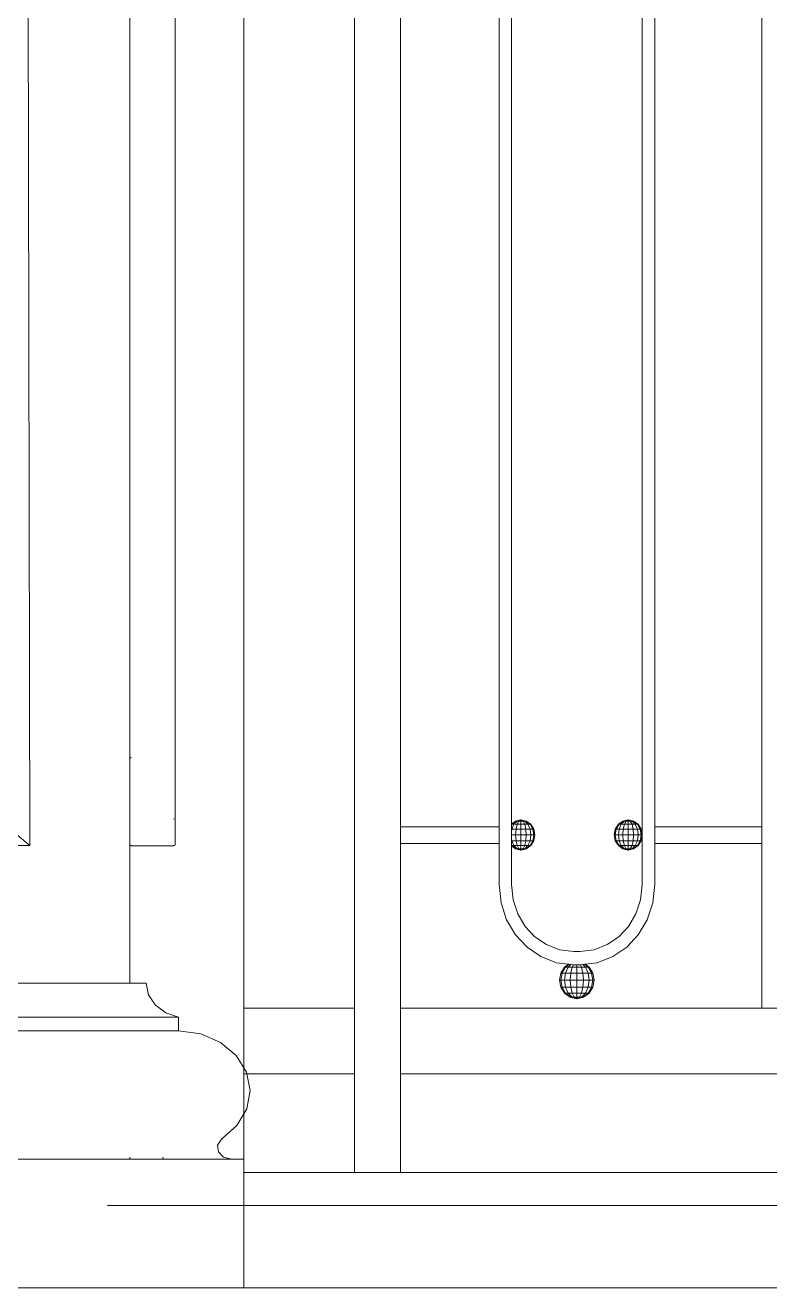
# Model space of a CAD drawing. Header units: millimetres. Extents: x 1832547 to 2001569, y -558009 to -417808.
# Drawn here: x 1947072 to 1947524, y -527394 to -526626 of the extents above; entities that cross this region are included whole.
import ezdxf

# ---------------------------------------------------------------- set-up
doc = ezdxf.new("R2010")
doc.units = ezdxf.units.MM
doc.header["$MEASUREMENT"] = 0
doc.linetypes.add('CENTER', pattern=[2, 1.25, -0.25, 0.25, -0.25])
for name, color, linetype, lineweight in [('CA.manh 08', 8, 'CONTINUOUS', 9), ('CA.thay 145', 145, 'CONTINUOUS', 18), ('CA.tim 67', 67, 'CENTER', 9), ('CA_manh 08', 8, 'CONTINUOUS', 9)]:
    doc.layers.add(name, color=color, linetype=linetype, lineweight=lineweight)

# ---------------------------------------------------------------- blocks, each defined once
blk = doc.blocks.new('\xad5t54')
at = {"layer": 'CA.thay 145'}
for p, q in [((1923591.67, -526098.52), (1923590.46, -525540.49)), ((1923679.85, -525541.31), (1923679.85, -526097.7)), ((1923652.4, -525593.53), (1923652.4, -526045.49)), ((1923652.32, -526045.8), (1923652.33, -526045.69)), ((1923652.32, -526097.7), (1923652.32, -526045.8)), ((1923652.33, -526045.69), (1923652.36, -526045.59)), ((1923652.36, -526045.59), (1923652.4, -526045.49)), ((1923652.4, -526045.49), (1923652.46, -526045.39)), ((1923652.46, -526045.39), (1923652.53, -526045.3)), ((1923652.53, -526045.3), (1923652.61, -526045.22)), ((1923652.61, -526045.22), (1923652.71, -526045.15)), ((1923652.71, -526045.15), (1923652.82, -526045.09)), ((1923652.82, -526045.09), (1923652.94, -526045.04)), ((1923652.94, -526045.04), (1923653.06, -526045.01)), ((1923653.06, -526045.01), (1923653.19, -526044.98)), ((1923591.67, -526098.52), (1923559.95, -526072.22)), ((1923678.86, -526082.24), (1923679.11, -526082.33)), ((1923155.25, -526098.52), (1923591.67, -526098.52)), ((1923591.67, -526098.52), (1923590.69, -526097.7)), ((1923652.33, -526097.81), (1923652.32, -526097.7)), ((1923652.32, -526182.21), (1923652.4, -526098.02)), ((1923652.36, -526097.92), (1923652.33, -526097.81)), ((1923652.4, -526098.02), (1923652.36, -526097.92)), ((1923652.46, -526098.12), (1923652.4, -526098.02)), ((1923652.53, -526098.21), (1923652.46, -526098.12)), ((1923652.61, -526098.29), (1923652.53, -526098.21)), ((1923652.71, -526098.36), (1923652.61, -526098.29)), ((1923652.82, -526098.42), (1923652.71, -526098.36)), ((1923652.94, -526098.46), (1923652.82, -526098.42)), ((1923653.06, -526098.5), (1923652.94, -526098.46)), ((1923653.19, -526098.52), (1923653.06, -526098.5)), ((1923653.31, -526098.53), (1923653.19, -526098.52)), ((1923678.86, -526098.53), (1923653.31, -526098.53)), ((1923678.98, -526098.52), (1923678.86, -526098.53)), ((1923679.11, -526098.5), (1923678.98, -526098.52)), ((1923679.23, -526098.46), (1923679.11, -526098.5)), ((1923679.35, -526098.42), (1923679.23, -526098.46)), ((1923679.46, -526098.36), (1923679.35, -526098.42)), ((1923679.56, -526098.29), (1923679.46, -526098.36)), ((1923679.64, -526098.21), (1923679.56, -526098.29)), ((1923679.71, -526098.12), (1923679.64, -526098.21)), ((1923679.77, -526098.02), (1923679.71, -526098.12)), ((1923679.81, -526097.92), (1923679.77, -526098.02)), ((1923679.84, -526097.81), (1923679.81, -526097.92)), ((1923679.85, -526097.7), (1923679.84, -526097.81)), ((1923093.17, -526182.21), (1923652.32, -526182.21)), ((1923662.22, -526182.21), (1923652.32, -526182.21)), ((1923662.22, -526182.21), (1923663.67, -526189.18)), ((1923663.67, -526189.18), (1923667.8, -526195.36)), ((1923667.8, -526195.36), (1923674.15, -526200.07)), ((1923063.48, -526202.77), (1923682.01, -526202.77)), ((1923674.15, -526200.07), (1923682.01, -526202.77)), ((1923682.01, -526202.77), (1923682.01, -526211)), ((1923063.48, -526211), (1923682.01, -526211)), ((1923682.01, -526211), (1923695.42, -526212.92)), ((1923695.42, -526212.92), (1923707.48, -526218.14)), ((1923707.48, -526218.14), (1923717.06, -526226.16)), ((1923717.06, -526226.16), (1923723.24, -526236.22)), ((1923723.24, -526236.22), (1923725.44, -526247.38)), ((1923725.44, -526247.38), (1923723.46, -526258.56)), ((1923723.46, -526258.56), (1923717.47, -526268.71)), ((1923717.47, -526268.71), (1923708.06, -526276.86)), ((1923708.06, -526276.86), (1923705.69, -526280.54)), ((1923705.69, -526280.54), (1923706.18, -526284.7)), ((1923093.17, -526289.14), (1923652.32, -526289.14)), ((1923652.32, -526289.14), (1923652.32, -526287.93)), ((1923672.79, -526289.14), (1923652.32, -526289.14)), ((1923672.79, -526289.14), (1923672.45, -526287.93)), ((1923714.18, -526289.14), (1923672.79, -526289.14)), ((1923706.18, -526284.7), (1923709.37, -526287.93)), ((1923709.37, -526287.93), (1923714.18, -526289.14)), ((1923721.6, -526289.14), (1923714.18, -526289.14)), ((1923721.6, -526289.14), (1923721.6, -526312.67)), ((1923721.6, -526343.76), (1923721.6, -526312.67)), ((1923721.6, -526343.76), (1923721.6, -526367.29)), ((1923721.6, -526367.29), (1923023.9, -526367.29))]:
    blk.add_line(p, q, dxfattribs=at)
blk = doc.blocks.new('EG535')
at = {"layer": 'CA_manh 08'}
for p, q in [((1946782.18, -526490.22), (1946782.18, -527223.59)), ((1946810.11, -527113.43), (1946810.11, -526600.38)), ((1946870.07, -526600.38), (1946870.07, -527113.43)), ((1946877.64, -527111.66), (1946877.64, -526601.77)), ((1946957.09, -526602.13), (1946957.09, -527118.32)), ((1946964.66, -527113.43), (1946964.66, -526601.15)), ((1947029.83, -526601.15), (1947029.83, -527113.43)), ((1946877.64, -527111.66), (1946880.14, -527109.87)), ((1946877.64, -527111.85), (1946877.64, -527111.66)), ((1946877.83, -527111.85), (1946877.64, -527111.85)), ((1946877.64, -527112.19), (1946877.83, -527111.85)), ((1946877.64, -527112.19), (1946877.64, -527111.85)), ((1946877.64, -527114.82), (1946877.64, -527112.19)), ((1946877.83, -527111.85), (1946880.39, -527109.87)), ((1946879.14, -527111.85), (1946877.83, -527111.85)), ((1946877.83, -527114.82), (1946879.14, -527111.85)), ((1946879.14, -527111.85), (1946881.09, -527109.87)), ((1946881.09, -527111.85), (1946879.14, -527111.85)), ((1946880.14, -527109.87), (1946883.39, -527109.17)), ((1946880.39, -527109.87), (1946880.14, -527109.87)), ((1946880.39, -527109.87), (1946883.39, -527109.17)), ((1946881.09, -527109.87), (1946880.39, -527109.87)), ((1946880.39, -527114.82), (1946881.09, -527111.85)), ((1946881.09, -527109.87), (1946883.39, -527109.17)), ((1946882.15, -527109.87), (1946881.09, -527109.87)), ((1946881.09, -527111.85), (1946882.15, -527109.87)), ((1946883.39, -527111.85), (1946881.09, -527111.85)), ((1946882.15, -527109.87), (1946883.39, -527109.17)), ((1946883.39, -527109.87), (1946882.15, -527109.87)), ((1946883.39, -527109.17), (1946883.39, -527109.87)), ((1946886.65, -527109.87), (1946883.39, -527109.17)), ((1946886.4, -527109.87), (1946883.39, -527109.17)), ((1946885.7, -527109.87), (1946883.39, -527109.17)), ((1946884.64, -527109.87), (1946883.39, -527109.17)), ((1946884.64, -527109.87), (1946883.39, -527109.87)), ((1946883.39, -527109.87), (1946883.39, -527111.85)), ((1946885.7, -527111.85), (1946883.39, -527111.85)), ((1946883.39, -527111.85), (1946883.39, -527114.82)), ((1946885.7, -527109.87), (1946884.64, -527109.87)), ((1946885.7, -527111.85), (1946884.64, -527109.87)), ((1946886.4, -527109.87), (1946885.7, -527109.87)), ((1946887.65, -527111.85), (1946885.7, -527109.87)), ((1946887.65, -527111.85), (1946885.7, -527111.85)), ((1946886.4, -527114.82), (1946885.7, -527111.85)), ((1946886.4, -527109.87), (1946886.65, -527109.87)), ((1946888.96, -527111.85), (1946886.4, -527109.87)), ((1946889.41, -527111.85), (1946886.65, -527109.87)), ((1946888.96, -527111.85), (1946887.65, -527111.85)), ((1946888.96, -527114.82), (1946887.65, -527111.85)), ((1946889.41, -527111.85), (1946888.96, -527111.85)), ((1946890.66, -527114.82), (1946888.96, -527111.85)), ((1946891.26, -527114.82), (1946889.41, -527111.85)), ((1946940.71, -527114.82), (1946942.56, -527111.85)), ((1946941.31, -527114.82), (1946943.02, -527111.85)), ((1946942.56, -527111.85), (1946945.32, -527109.87)), ((1946943.02, -527111.85), (1946942.56, -527111.85)), ((1946943.02, -527111.85), (1946945.57, -527109.87)), ((1946944.32, -527111.85), (1946943.02, -527111.85)), ((1946943.02, -527114.82), (1946944.32, -527111.85)), ((1946944.32, -527111.85), (1946946.28, -527109.87)), ((1946946.28, -527111.85), (1946944.32, -527111.85)), ((1946945.32, -527109.87), (1946948.58, -527109.17)), ((1946945.57, -527109.87), (1946945.32, -527109.87)), ((1946945.57, -527109.87), (1946948.58, -527109.17)), ((1946946.28, -527109.87), (1946945.57, -527109.87)), ((1946945.57, -527114.82), (1946946.28, -527111.85)), ((1946946.28, -527109.87), (1946948.58, -527109.17)), ((1946947.33, -527109.87), (1946946.28, -527109.87)), ((1946946.28, -527111.85), (1946947.33, -527109.87)), ((1946948.58, -527111.85), (1946946.28, -527111.85)), ((1946947.33, -527109.87), (1946948.58, -527109.17)), ((1946948.58, -527109.87), (1946947.33, -527109.87)), ((1946948.58, -527109.17), (1946948.58, -527109.87)), ((1946951.84, -527109.87), (1946948.58, -527109.17)), ((1946951.59, -527109.87), (1946948.58, -527109.17)), ((1946950.88, -527109.87), (1946948.58, -527109.17)), ((1946949.83, -527109.87), (1946948.58, -527109.17)), ((1946949.83, -527109.87), (1946948.58, -527109.87)), ((1946948.58, -527109.87), (1946948.58, -527111.85)), ((1946950.88, -527111.85), (1946948.58, -527111.85)), ((1946948.58, -527111.85), (1946948.58, -527114.82)), ((1946950.88, -527109.87), (1946949.83, -527109.87)), ((1946950.88, -527111.85), (1946949.83, -527109.87)), ((1946951.59, -527109.87), (1946950.88, -527109.87)), ((1946952.84, -527111.85), (1946950.88, -527109.87)), ((1946952.84, -527111.85), (1946950.88, -527111.85)), ((1946951.59, -527114.82), (1946950.88, -527111.85)), ((1946951.59, -527109.87), (1946951.84, -527109.87)), ((1946954.14, -527111.85), (1946951.59, -527109.87)), ((1946954.6, -527111.85), (1946951.84, -527109.87)), ((1946954.14, -527111.85), (1946952.84, -527111.85)), ((1946954.14, -527114.82), (1946952.84, -527111.85)), ((1946954.6, -527111.85), (1946954.14, -527111.85)), ((1946955.85, -527114.82), (1946954.14, -527111.85)), ((1946956.44, -527114.82), (1946954.6, -527111.85)), ((1946810.11, -527123.59), (1946810.11, -527113.43)), ((1946810.11, -527113.43), (1946870.07, -527113.43)), ((1946870.07, -527113.43), (1946870.07, -527123.59)), ((1946877.83, -527114.82), (1946877.64, -527114.82)), ((1946877.64, -527116.29), (1946877.83, -527114.82)), ((1946877.64, -527116.29), (1946877.64, -527114.82)), ((1946877.64, -527118.32), (1946877.64, -527116.29)), ((1946880.14, -527118.32), (1946877.64, -527118.32)), ((1946877.64, -527120.34), (1946877.64, -527118.32)), ((1946877.83, -527121.82), (1946877.64, -527120.34)), ((1946877.64, -527121.82), (1946877.64, -527120.34)), ((1946880.39, -527114.82), (1946877.83, -527114.82)), ((1946880.14, -527118.32), (1946880.39, -527114.82)), ((1946883.39, -527118.32), (1946880.14, -527118.32)), ((1946880.39, -527121.82), (1946880.14, -527118.32)), ((1946883.39, -527114.82), (1946880.39, -527114.82)), ((1946886.4, -527114.82), (1946883.39, -527114.82)), ((1946883.39, -527114.82), (1946883.39, -527118.32)), ((1946886.65, -527118.32), (1946883.39, -527118.32)), ((1946883.39, -527118.32), (1946883.39, -527121.82)), ((1946888.96, -527114.82), (1946886.4, -527114.82)), ((1946886.65, -527118.32), (1946886.4, -527114.82)), ((1946886.4, -527121.82), (1946886.65, -527118.32)), ((1946889.41, -527118.32), (1946886.65, -527118.32)), ((1946890.66, -527114.82), (1946888.96, -527114.82)), ((1946889.41, -527118.32), (1946888.96, -527114.82)), ((1946888.96, -527121.82), (1946889.41, -527118.32)), ((1946891.26, -527118.32), (1946889.41, -527118.32)), ((1946891.26, -527114.82), (1946890.66, -527114.82)), ((1946891.26, -527118.32), (1946890.66, -527114.82)), ((1946890.66, -527121.82), (1946891.26, -527118.32)), ((1946891.91, -527118.32), (1946891.26, -527114.82)), ((1946891.91, -527118.32), (1946891.26, -527118.32)), ((1946891.26, -527121.82), (1946891.91, -527118.32)), ((1946940.07, -527118.32), (1946940.71, -527114.82)), ((1946940.71, -527118.32), (1946940.07, -527118.32)), ((1946940.71, -527121.82), (1946940.07, -527118.32)), ((1946941.31, -527114.82), (1946940.71, -527114.82)), ((1946940.71, -527118.32), (1946941.31, -527114.82)), ((1946942.56, -527118.32), (1946940.71, -527118.32)), ((1946941.31, -527121.82), (1946940.71, -527118.32)), ((1946943.02, -527114.82), (1946941.31, -527114.82)), ((1946942.56, -527118.32), (1946943.02, -527114.82)), ((1946945.32, -527118.32), (1946942.56, -527118.32)), ((1946943.02, -527121.82), (1946942.56, -527118.32)), ((1946945.57, -527114.82), (1946943.02, -527114.82)), ((1946945.32, -527118.32), (1946945.57, -527114.82)), ((1946948.58, -527118.32), (1946945.32, -527118.32)), ((1946945.57, -527121.82), (1946945.32, -527118.32)), ((1946948.58, -527114.82), (1946945.57, -527114.82)), ((1946951.59, -527114.82), (1946948.58, -527114.82)), ((1946948.58, -527114.82), (1946948.58, -527118.32)), ((1946951.84, -527118.32), (1946948.58, -527118.32)), ((1946948.58, -527118.32), (1946948.58, -527121.82)), ((1946954.14, -527114.82), (1946951.59, -527114.82)), ((1946951.84, -527118.32), (1946951.59, -527114.82)), ((1946951.59, -527121.82), (1946951.84, -527118.32)), ((1946954.6, -527118.32), (1946951.84, -527118.32)), ((1946955.85, -527114.82), (1946954.14, -527114.82)), ((1946954.6, -527118.32), (1946954.14, -527114.82)), ((1946954.14, -527121.82), (1946954.6, -527118.32)), ((1946956.44, -527118.32), (1946954.6, -527118.32)), ((1946956.44, -527114.82), (1946955.85, -527114.82)), ((1946956.44, -527118.32), (1946955.85, -527114.82)), ((1946955.85, -527121.82), (1946956.44, -527118.32)), ((1946957.09, -527118.32), (1946956.44, -527114.82)), ((1946957.09, -527118.32), (1946956.44, -527118.32)), ((1946956.44, -527121.82), (1946957.09, -527118.32)), ((1946957.09, -527118.32), (1946957.09, -527148.46)), ((1946964.66, -527123.59), (1946964.66, -527113.43)), ((1946964.66, -527113.43), (1947029.83, -527113.43)), ((1947029.83, -527113.43), (1947029.83, -527123.59)), ((1946870.07, -527123.59), (1946810.11, -527123.59)), ((1946810.11, -527223.59), (1946810.11, -527123.59)), ((1946870.07, -527123.59), (1946870.07, -527148.49)), ((1946877.83, -527121.82), (1946877.64, -527121.82)), ((1946877.64, -527124.45), (1946877.64, -527121.82)), ((1946877.83, -527124.78), (1946877.64, -527124.45)), ((1946877.64, -527124.78), (1946877.64, -527124.45)), ((1946877.83, -527124.78), (1946877.64, -527124.78)), ((1946877.64, -527124.97), (1946877.64, -527124.78)), ((1946880.14, -527126.77), (1946877.64, -527124.97)), ((1946877.64, -527148.46), (1946877.64, -527124.97)), ((1946880.39, -527121.82), (1946877.83, -527121.82)), ((1946879.14, -527124.78), (1946877.83, -527121.82)), ((1946879.14, -527124.78), (1946877.83, -527124.78)), ((1946880.39, -527126.77), (1946877.83, -527124.78)), ((1946881.09, -527124.78), (1946879.14, -527124.78)), ((1946881.09, -527126.77), (1946879.14, -527124.78)), ((1946880.39, -527126.77), (1946880.14, -527126.77)), ((1946883.39, -527127.46), (1946880.14, -527126.77)), ((1946883.39, -527121.82), (1946880.39, -527121.82)), ((1946881.09, -527124.78), (1946880.39, -527121.82)), ((1946881.09, -527126.77), (1946880.39, -527126.77)), ((1946883.39, -527127.46), (1946880.39, -527126.77)), ((1946883.39, -527124.78), (1946881.09, -527124.78)), ((1946882.15, -527126.77), (1946881.09, -527124.78)), ((1946882.15, -527126.77), (1946881.09, -527126.77)), ((1946883.39, -527127.46), (1946881.09, -527126.77)), ((1946883.39, -527126.77), (1946882.15, -527126.77)), ((1946883.39, -527127.46), (1946882.15, -527126.77)), ((1946886.4, -527121.82), (1946883.39, -527121.82)), ((1946883.39, -527121.82), (1946883.39, -527124.78)), ((1946885.7, -527124.78), (1946883.39, -527124.78)), ((1946883.39, -527124.78), (1946883.39, -527126.77)), ((1946883.39, -527127.46), (1946885.7, -527126.77)), ((1946884.64, -527126.77), (1946883.39, -527126.77)), ((1946883.39, -527126.77), (1946883.39, -527127.46)), ((1946883.39, -527127.46), (1946886.65, -527126.77)), ((1946883.39, -527127.46), (1946886.4, -527126.77)), ((1946883.39, -527127.46), (1946884.64, -527126.77)), ((1946884.64, -527126.77), (1946885.7, -527124.78)), ((1946885.7, -527126.77), (1946884.64, -527126.77)), ((1946885.7, -527124.78), (1946886.4, -527121.82)), ((1946887.65, -527124.78), (1946885.7, -527124.78)), ((1946885.7, -527126.77), (1946887.65, -527124.78)), ((1946886.4, -527126.77), (1946885.7, -527126.77)), ((1946888.96, -527121.82), (1946886.4, -527121.82)), ((1946886.4, -527126.77), (1946888.96, -527124.78)), ((1946886.65, -527126.77), (1946886.4, -527126.77)), ((1946886.65, -527126.77), (1946889.41, -527124.78)), ((1946887.65, -527124.78), (1946888.96, -527121.82)), ((1946888.96, -527124.78), (1946887.65, -527124.78)), ((1946890.66, -527121.82), (1946888.96, -527121.82)), ((1946888.96, -527124.78), (1946890.66, -527121.82)), ((1946888.96, -527124.78), (1946889.41, -527124.78)), ((1946889.41, -527124.78), (1946891.26, -527121.82)), ((1946891.26, -527121.82), (1946890.66, -527121.82)), ((1946941.31, -527121.82), (1946940.71, -527121.82)), ((1946942.56, -527124.78), (1946940.71, -527121.82)), ((1946943.02, -527121.82), (1946941.31, -527121.82)), ((1946943.02, -527124.78), (1946941.31, -527121.82)), ((1946943.02, -527124.78), (1946942.56, -527124.78)), ((1946945.32, -527126.77), (1946942.56, -527124.78)), ((1946945.57, -527121.82), (1946943.02, -527121.82)), ((1946944.32, -527124.78), (1946943.02, -527121.82)), ((1946944.32, -527124.78), (1946943.02, -527124.78)), ((1946945.57, -527126.77), (1946943.02, -527124.78)), ((1946946.28, -527124.78), (1946944.32, -527124.78)), ((1946946.28, -527126.77), (1946944.32, -527124.78)), ((1946945.57, -527126.77), (1946945.32, -527126.77)), ((1946948.58, -527127.46), (1946945.32, -527126.77)), ((1946948.58, -527121.82), (1946945.57, -527121.82)), ((1946946.28, -527124.78), (1946945.57, -527121.82)), ((1946946.28, -527126.77), (1946945.57, -527126.77)), ((1946948.58, -527127.46), (1946945.57, -527126.77)), ((1946948.58, -527124.78), (1946946.28, -527124.78)), ((1946947.33, -527126.77), (1946946.28, -527124.78)), ((1946947.33, -527126.77), (1946946.28, -527126.77)), ((1946948.58, -527127.46), (1946946.28, -527126.77)), ((1946948.58, -527126.77), (1946947.33, -527126.77)), ((1946948.58, -527127.46), (1946947.33, -527126.77)), ((1946951.59, -527121.82), (1946948.58, -527121.82)), ((1946948.58, -527121.82), (1946948.58, -527124.78)), ((1946950.88, -527124.78), (1946948.58, -527124.78)), ((1946948.58, -527124.78), (1946948.58, -527126.77)), ((1946948.58, -527127.46), (1946950.88, -527126.77)), ((1946949.83, -527126.77), (1946948.58, -527126.77)), ((1946948.58, -527126.77), (1946948.58, -527127.46)), ((1946948.58, -527127.46), (1946951.84, -527126.77)), ((1946948.58, -527127.46), (1946951.59, -527126.77)), ((1946948.58, -527127.46), (1946949.83, -527126.77)), ((1946949.83, -527126.77), (1946950.88, -527124.78)), ((1946950.88, -527126.77), (1946949.83, -527126.77)), ((1946950.88, -527124.78), (1946951.59, -527121.82)), ((1946952.84, -527124.78), (1946950.88, -527124.78)), ((1946950.88, -527126.77), (1946952.84, -527124.78)), ((1946951.59, -527126.77), (1946950.88, -527126.77)), ((1946954.14, -527121.82), (1946951.59, -527121.82)), ((1946951.59, -527126.77), (1946954.14, -527124.78)), ((1946951.84, -527126.77), (1946951.59, -527126.77)), ((1946951.84, -527126.77), (1946954.6, -527124.78)), ((1946952.84, -527124.78), (1946954.14, -527121.82)), ((1946954.14, -527124.78), (1946952.84, -527124.78)), ((1946955.85, -527121.82), (1946954.14, -527121.82)), ((1946954.14, -527124.78), (1946955.85, -527121.82)), ((1946954.14, -527124.78), (1946954.6, -527124.78)), ((1946954.6, -527124.78), (1946956.44, -527121.82)), ((1946956.44, -527121.82), (1946955.85, -527121.82)), ((1947029.83, -527123.59), (1946964.66, -527123.59)), ((1946964.66, -527148.49), (1946964.66, -527123.59)), ((1947029.83, -527123.59), (1947029.83, -527223.59)), ((1946870.07, -527148.49), (1946871.27, -527159.67)), ((1946878.64, -527157.78), (1946877.64, -527148.46)), ((1946957.09, -527148.46), (1946956.09, -527157.78)), ((1946963.46, -527159.67), (1946964.66, -527148.49)), ((1946881.49, -527166.34), (1946878.64, -527157.78)), ((1946956.09, -527157.78), (1946953.24, -527166.33)), ((1946871.27, -527159.67), (1946874.69, -527169.93)), ((1946885.97, -527173.89), (1946881.49, -527166.34)), ((1946953.24, -527166.33), (1946948.77, -527173.89)), ((1946960.04, -527169.93), (1946963.46, -527159.67)), ((1946874.69, -527169.93), (1946880.06, -527178.98)), ((1946891.83, -527180.19), (1946885.97, -527173.89)), ((1946948.77, -527173.89), (1946942.9, -527180.19)), ((1946954.68, -527178.98), (1946960.04, -527169.93)), ((1946880.06, -527178.98), (1946887.09, -527186.54)), ((1946898.86, -527184.99), (1946891.83, -527180.19)), ((1946942.9, -527180.19), (1946935.87, -527184.99)), ((1946947.64, -527186.54), (1946954.68, -527178.98)), ((1946887.09, -527186.54), (1946895.52, -527192.3)), ((1946906.83, -527188.06), (1946898.86, -527184.99)), ((1946915.51, -527189.13), (1946906.83, -527188.06)), ((1946919.23, -527189.13), (1946915.51, -527189.13)), ((1946927.9, -527188.06), (1946919.23, -527189.13)), ((1946935.87, -527184.99), (1946927.9, -527188.06)), ((1946939.21, -527192.3), (1946947.64, -527186.54)), ((1946895.52, -527192.3), (1946905.07, -527195.97)), ((1946905.07, -527195.97), (1946912.33, -527196.87)), ((1946909.93, -527198.6), (1946912.33, -527196.87)), ((1946910.49, -527198.6), (1946912.66, -527196.91)), ((1946912.1, -527198.6), (1946913.64, -527197.03)), ((1946912.33, -527196.87), (1946912.66, -527196.91)), ((1946912.66, -527196.91), (1946913.64, -527197.03)), ((1946913.64, -527197.03), (1946915.24, -527197.23)), ((1946914.52, -527198.6), (1946915.24, -527197.23)), ((1946915.24, -527197.23), (1946915.47, -527197.26)), ((1946915.47, -527197.26), (1946917.36, -527197.26)), ((1946917.36, -527197.26), (1946917.36, -527198.6)), ((1946917.36, -527197.26), (1946919.26, -527197.26)), ((1946919.26, -527197.26), (1946919.48, -527197.23)), ((1946919.48, -527197.23), (1946921.08, -527197.03)), ((1946920.21, -527198.6), (1946919.48, -527197.23)), ((1946921.08, -527197.03), (1946922.06, -527196.91)), ((1946922.62, -527198.6), (1946921.08, -527197.03)), ((1946922.06, -527196.91), (1946922.39, -527196.87)), ((1946924.23, -527198.6), (1946922.06, -527196.91)), ((1946922.39, -527196.87), (1946929.66, -527195.97)), ((1946924.8, -527198.6), (1946922.39, -527196.87)), ((1946929.66, -527195.97), (1946939.21, -527192.3)), ((1946906.85, -527206.58), (1946907.65, -527202.26)), ((1946907.65, -527202.26), (1946909.93, -527198.6)), ((1946908.39, -527202.26), (1946907.65, -527202.26)), ((1946907.65, -527206.58), (1946908.39, -527202.26)), ((1946908.39, -527202.26), (1946910.49, -527198.6)), ((1946910.49, -527202.26), (1946908.39, -527202.26)), ((1946910.49, -527198.6), (1946909.93, -527198.6)), ((1946909.93, -527206.58), (1946910.49, -527202.26)), ((1946912.1, -527198.6), (1946910.49, -527198.6)), ((1946910.49, -527202.26), (1946912.1, -527198.6)), ((1946913.64, -527202.26), (1946910.49, -527202.26)), ((1946914.52, -527198.6), (1946912.1, -527198.6)), ((1946913.34, -527206.58), (1946913.64, -527202.26)), ((1946913.64, -527202.26), (1946914.52, -527198.6)), ((1946917.36, -527202.26), (1946913.64, -527202.26)), ((1946917.36, -527198.6), (1946914.52, -527198.6)), ((1946920.21, -527198.6), (1946917.36, -527198.6)), ((1946917.36, -527198.6), (1946917.36, -527202.26)), ((1946921.08, -527202.26), (1946917.36, -527202.26)), ((1946917.36, -527202.26), (1946917.36, -527206.58)), ((1946922.62, -527198.6), (1946920.21, -527198.6)), ((1946921.08, -527202.26), (1946920.21, -527198.6)), ((1946924.23, -527202.26), (1946921.08, -527202.26)), ((1946921.39, -527206.58), (1946921.08, -527202.26)), ((1946924.23, -527198.6), (1946922.62, -527198.6)), ((1946924.23, -527202.26), (1946922.62, -527198.6)), ((1946924.8, -527198.6), (1946924.23, -527198.6)), ((1946926.34, -527202.26), (1946924.23, -527198.6)), ((1946926.34, -527202.26), (1946924.23, -527202.26)), ((1946924.8, -527206.58), (1946924.23, -527202.26)), ((1946927.08, -527202.26), (1946924.8, -527198.6)), ((1946927.08, -527202.26), (1946926.34, -527202.26)), ((1946927.08, -527206.58), (1946926.34, -527202.26)), ((1946927.88, -527206.58), (1946927.08, -527202.26)), ((1946907.65, -527206.58), (1946906.85, -527206.58)), ((1946907.65, -527210.91), (1946906.85, -527206.58)), ((1946909.93, -527206.58), (1946907.65, -527206.58)), ((1946908.39, -527210.91), (1946907.65, -527206.58)), ((1946908.39, -527210.91), (1946907.65, -527210.91)), ((1946909.93, -527214.57), (1946907.65, -527210.91)), ((1946910.49, -527210.91), (1946908.39, -527210.91)), ((1946910.49, -527214.57), (1946908.39, -527210.91)), ((1946913.34, -527206.58), (1946909.93, -527206.58)), ((1946910.49, -527210.91), (1946909.93, -527206.58)), ((1946913.64, -527210.91), (1946910.49, -527210.91)), ((1946912.1, -527214.57), (1946910.49, -527210.91)), ((1946917.36, -527206.58), (1946913.34, -527206.58)), ((1946913.64, -527210.91), (1946913.34, -527206.58)), ((1946917.36, -527210.91), (1946913.64, -527210.91)), ((1946914.52, -527214.57), (1946913.64, -527210.91)), ((1946921.39, -527206.58), (1946917.36, -527206.58)), ((1946917.36, -527206.58), (1946917.36, -527210.91)), ((1946921.08, -527210.91), (1946917.36, -527210.91)), ((1946917.36, -527210.91), (1946917.36, -527214.57)), ((1946920.21, -527214.57), (1946921.08, -527210.91)), ((1946921.08, -527210.91), (1946921.39, -527206.58)), ((1946924.23, -527210.91), (1946921.08, -527210.91)), ((1946924.8, -527206.58), (1946921.39, -527206.58)), ((1946922.62, -527214.57), (1946924.23, -527210.91)), ((1946924.23, -527210.91), (1946924.8, -527206.58)), ((1946926.34, -527210.91), (1946924.23, -527210.91)), ((1946924.23, -527214.57), (1946926.34, -527210.91)), ((1946927.08, -527206.58), (1946924.8, -527206.58)), ((1946924.8, -527214.57), (1946927.08, -527210.91)), ((1946926.34, -527210.91), (1946927.08, -527206.58)), ((1946927.08, -527210.91), (1946926.34, -527210.91)), ((1946927.88, -527206.58), (1946927.08, -527206.58)), ((1946927.08, -527210.91), (1946927.88, -527206.58)), ((1946910.49, -527214.57), (1946909.93, -527214.57)), ((1946913.34, -527217.02), (1946909.93, -527214.57)), ((1946912.1, -527214.57), (1946910.49, -527214.57)), ((1946913.64, -527217.02), (1946910.49, -527214.57)), ((1946914.52, -527214.57), (1946912.1, -527214.57)), ((1946914.52, -527217.02), (1946912.1, -527214.57)), ((1946913.64, -527217.02), (1946913.34, -527217.02)), ((1946917.36, -527217.88), (1946913.34, -527217.02)), ((1946914.52, -527217.02), (1946913.64, -527217.02)), ((1946917.36, -527217.88), (1946913.64, -527217.02)), ((1946917.36, -527214.57), (1946914.52, -527214.57)), ((1946915.82, -527217.02), (1946914.52, -527214.57)), ((1946915.82, -527217.02), (1946914.52, -527217.02)), ((1946917.36, -527217.88), (1946914.52, -527217.02)), ((1946917.36, -527217.02), (1946915.82, -527217.02)), ((1946917.36, -527217.88), (1946915.82, -527217.02)), ((1946920.21, -527214.57), (1946917.36, -527214.57)), ((1946917.36, -527214.57), (1946917.36, -527217.02)), ((1946918.9, -527217.02), (1946917.36, -527217.02)), ((1946917.36, -527217.02), (1946917.36, -527217.88)), ((1946917.36, -527217.88), (1946921.39, -527217.02)), ((1946917.36, -527217.88), (1946921.08, -527217.02)), ((1946917.36, -527217.88), (1946920.21, -527217.02)), ((1946917.36, -527217.88), (1946918.9, -527217.02)), ((1946918.9, -527217.02), (1946920.21, -527214.57)), ((1946920.21, -527217.02), (1946918.9, -527217.02)), ((1946922.62, -527214.57), (1946920.21, -527214.57)), ((1946920.21, -527217.02), (1946922.62, -527214.57)), ((1946921.08, -527217.02), (1946920.21, -527217.02)), ((1946921.08, -527217.02), (1946924.23, -527214.57)), ((1946921.39, -527217.02), (1946921.08, -527217.02)), ((1946921.39, -527217.02), (1946924.8, -527214.57)), ((1946924.23, -527214.57), (1946922.62, -527214.57)), ((1946924.23, -527214.57), (1946924.8, -527214.57)), ((1946782.18, -527223.59), (1946714.98, -527223.59)), ((1946782.18, -527223.59), (1946782.18, -527263.59)), ((1946810.11, -527263.59), (1946810.11, -527223.59)), ((1947029.83, -527223.59), (1946810.11, -527223.59)), ((1947039.28, -527223.59), (1947029.83, -527223.59)), ((1946714.98, -527263.59), (1946782.18, -527263.59)), ((1946782.18, -527263.59), (1946782.18, -527323.59)), ((1946810.11, -527263.59), (1947484.35, -527263.59)), ((1946810.11, -527323.59), (1946810.11, -527263.59)), ((1946782.18, -527323.59), (1946714.98, -527323.59)), ((1946810.11, -527323.59), (1946782.18, -527323.59)), ((1947484.35, -527323.59), (1946810.11, -527323.59)), ((1946714.98, -527393.59), (1948313.08, -527393.59))]:
    blk.add_line(p, q, dxfattribs=at)

msp = doc.modelspace()

# ---------------------------------------------------------------- linework, layer by layer
at = {"layer": 'CA.manh 08'}
msp.add_lwpolyline([(1947204.65, -526450.22), (1947204.65, -527393.59)], dxfattribs=at)
at = {"layer": 'CA.thay 145'}
for points in [[(1947204.65, -527343.59), (1947204.65, -527393.59)], [(1947204.65, -527393.59), (1948854.75, -527393.59)]]:
    msp.add_lwpolyline(points, dxfattribs=at)
at = {"layer": 'CA.tim 67', "ltscale": 500}
msp.add_lwpolyline([(1963746.8, -527343.59), (1938240.83, -527343.59)], dxfattribs=at)

# ---------------------------------------------------------------- block references
at = {"layer": 'CA.manh 08'}
msp.add_blockref('EG535', (489.67, 0), dxfattribs=at)
at = {"layer": 'CA.thay 145'}
msp.add_blockref('\xad5t54', (23483.05, -1026.3), dxfattribs=at)

doc.saveas('drawing.dxf')
